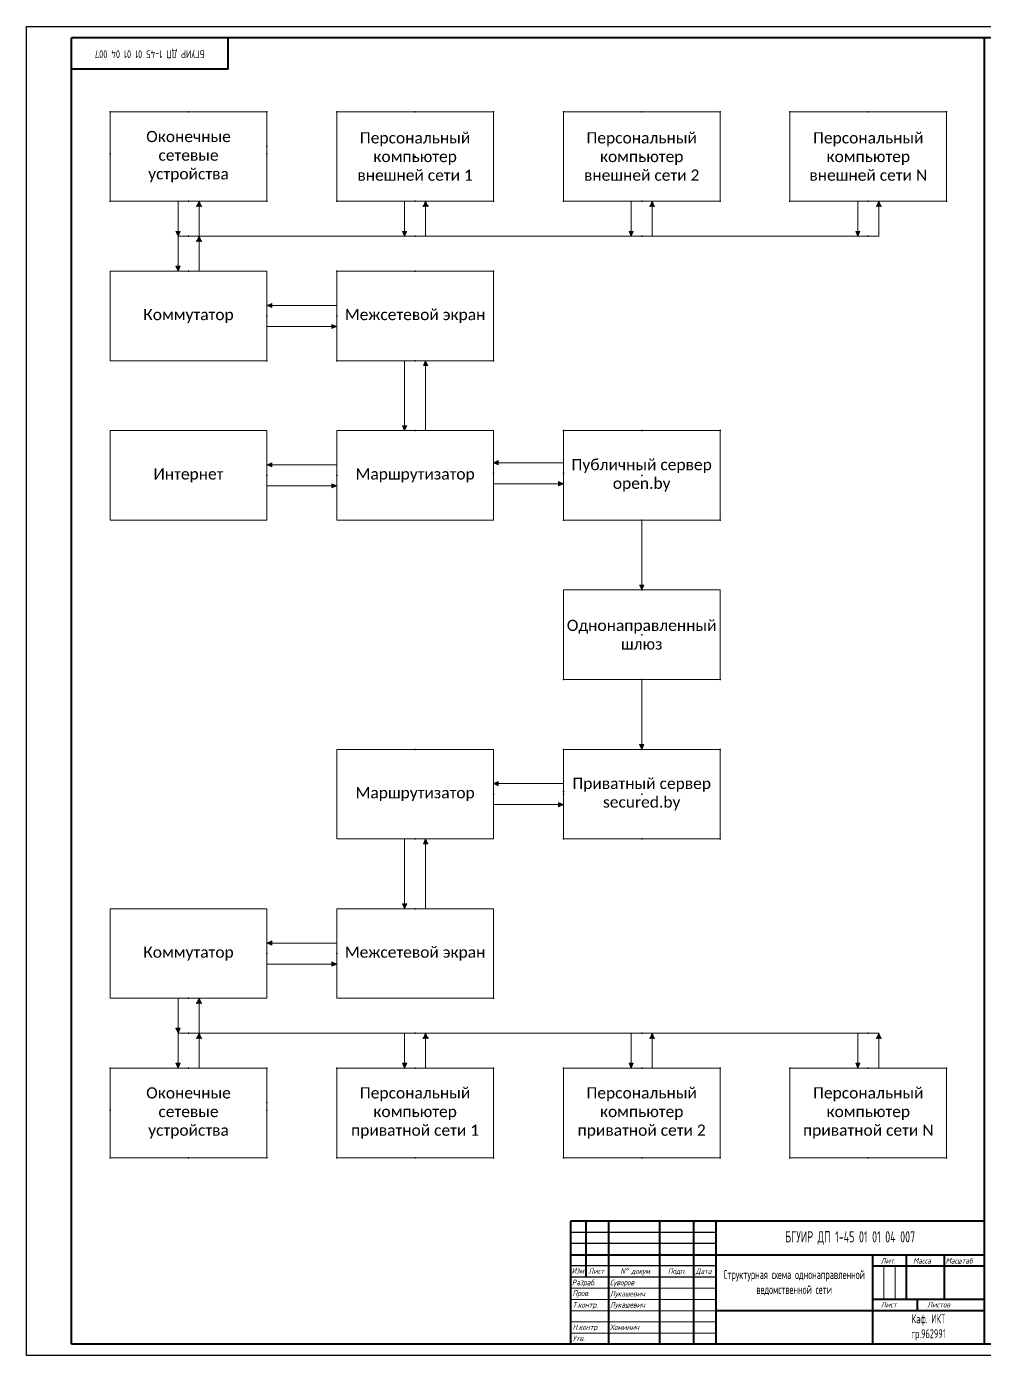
# Model space of a CAD drawing. Extents: x -285 to 556, y -1314 to -720.
# Drawn here: x -285 to 143, y -1314 to -720 of the extents above; entities that cross this region are included whole.
import ezdxf

# ---------------------------------------------------------------- set-up
doc = ezdxf.new("R2010")
doc.units = 0
doc.header["$MEASUREMENT"] = 0
doc.layers.get('0').update_dxf_attribs({"linetype": 'CONTINUOUS'})
doc.layers.add('KONTUR', color=7, linetype='CONTINUOUS')
doc.layers.add('Тонкие', color=7, linetype='CONTINUOUS')
doc.layers.add('Невидимка', color=131, linetype='CONTINUOUS', plot=False)
for name, color, linetype, lineweight in [('Основная', 7, 'CONTINUOUS', 40), ('Схема', 50, 'CONTINUOUS', 20), ('текст', 7, 'CONTINUOUS', 20), ('тонкая', 7, 'CONTINUOUS', 20)]:
    doc.layers.add(name, color=color, linetype=linetype, lineweight=lineweight)
doc.styles.add('ЕСКД', font='eskd15.shx', dxfattribs={"width": 0.8})
doc.styles.add('стиль1', font='romans.shx', dxfattribs={"width": 0.75, "oblique": 15, "height": 3.5})

msp = doc.modelspace()

# ---------------------------------------------------------------- hatches: boundary and pattern name
at = {"layer": 'Схема'}
h = msp.add_hatch(color=256, dxfattribs=at)
h.dxf.hatch_style = 1
h.paths.add_polyline_path([(-207.28, -800.46), (-208.22, -800.46), (-208.22, -798.28)])
h.paths.add_polyline_path([(-208.22, -800.46), (-209.16, -800.46), (-208.22, -798.28)])
h = msp.add_hatch(color=256, dxfattribs=at)
h.dxf.hatch_style = 1
h.paths.add_polyline_path([(-106.03, -800.46), (-106.97, -800.46), (-106.97, -798.28)])
h.paths.add_polyline_path([(-106.97, -800.46), (-107.91, -800.46), (-106.97, -798.28)])
h = msp.add_hatch(color=256, dxfattribs=at)
h.dxf.hatch_style = 1
h.paths.add_polyline_path([(-4.78, -800.46), (-5.72, -800.46), (-5.72, -798.28)])
h.paths.add_polyline_path([(-5.72, -800.46), (-6.66, -800.46), (-5.72, -798.28)])
h = msp.add_hatch(color=256, dxfattribs=at)
h.dxf.hatch_style = 1
h.paths.add_polyline_path([(96.47, -800.46), (95.53, -800.46), (95.53, -798.28)])
h.paths.add_polyline_path([(95.53, -800.46), (94.59, -800.46), (95.53, -798.28)])
h = msp.add_hatch(color=256, dxfattribs=at)
h.dxf.hatch_style = 1
h.paths.add_polyline_path([(-216.66, -811.71), (-217.59, -811.71), (-217.59, -813.9)])
h.paths.add_polyline_path([(-217.59, -811.71), (-218.53, -811.71), (-217.59, -813.9)])
h = msp.add_hatch(color=256, dxfattribs=at)
h.dxf.hatch_style = 1
h.paths.add_polyline_path([(-115.41, -811.71), (-116.34, -811.71), (-116.34, -813.9)])
h.paths.add_polyline_path([(-116.34, -811.71), (-117.28, -811.71), (-116.34, -813.9)])
h = msp.add_hatch(color=256, dxfattribs=at)
h.dxf.hatch_style = 1
h.paths.add_polyline_path([(-14.16, -811.71), (-15.09, -811.71), (-15.09, -813.9)])
h.paths.add_polyline_path([(-15.09, -811.71), (-16.03, -811.71), (-15.09, -813.9)])
h = msp.add_hatch(color=256, dxfattribs=at)
h.dxf.hatch_style = 1
h.paths.add_polyline_path([(87.09, -811.71), (86.16, -811.71), (86.16, -813.9)])
h.paths.add_polyline_path([(86.16, -811.71), (85.22, -811.71), (86.16, -813.9)])
h = msp.add_hatch(color=256, dxfattribs=at)
h.dxf.hatch_style = 1
h.paths.add_polyline_path([(-207.28, -816.09), (-208.22, -816.09), (-208.22, -813.9)])
h.paths.add_polyline_path([(-208.22, -816.09), (-209.16, -816.09), (-208.22, -813.9)])
h = msp.add_hatch(color=256, dxfattribs=at)
h.dxf.hatch_style = 1
h.paths.add_polyline_path([(-216.66, -827.34), (-217.59, -827.34), (-217.59, -829.53)])
h.paths.add_polyline_path([(-217.59, -827.34), (-218.53, -827.34), (-217.59, -829.53)])
h = msp.add_hatch(color=256, dxfattribs=at)
h.dxf.hatch_style = 1
h.paths.add_polyline_path([(-175.72, -843.9), (-175.72, -844.84), (-177.91, -844.84)])
h.paths.add_polyline_path([(-175.72, -844.84), (-175.72, -845.78), (-177.91, -844.84)])
h = msp.add_hatch(color=256, dxfattribs=at)
h.dxf.hatch_style = 1
h.paths.add_polyline_path([(-148.84, -853.28), (-148.84, -854.21), (-146.66, -854.21)])
h.paths.add_polyline_path([(-148.84, -854.21), (-148.84, -855.15), (-146.66, -854.21)])
h = msp.add_hatch(color=256, dxfattribs=at)
h.dxf.hatch_style = 1
h.paths.add_polyline_path([(-107.91, -871.71), (-106.97, -871.71), (-106.97, -869.53)])
h.paths.add_polyline_path([(-106.97, -871.71), (-106.03, -871.71), (-106.97, -869.53)])
h = msp.add_hatch(color=256, dxfattribs=at)
h.dxf.hatch_style = 1
h.paths.add_polyline_path([(-117.28, -898.59), (-116.34, -898.59), (-116.34, -900.78)])
h.paths.add_polyline_path([(-116.34, -898.59), (-115.41, -898.59), (-116.34, -900.78)])
h = msp.add_hatch(color=256, dxfattribs=at)
h.dxf.hatch_style = 1
h.paths.add_polyline_path([(-74.47, -914.21), (-74.47, -915.15), (-76.66, -915.15)])
h.paths.add_polyline_path([(-74.47, -915.15), (-74.47, -916.09), (-76.66, -915.15)])
h = msp.add_hatch(color=256, dxfattribs=at)
h.dxf.hatch_style = 1
h.paths.add_polyline_path([(-175.72, -915.15), (-175.72, -916.09), (-177.91, -916.09)])
h.paths.add_polyline_path([(-175.72, -916.09), (-175.72, -917.03), (-177.91, -916.09)])
h = msp.add_hatch(color=256, dxfattribs=at)
h.dxf.hatch_style = 1
h.paths.add_polyline_path([(-148.84, -924.53), (-148.84, -925.46), (-146.66, -925.46)])
h.paths.add_polyline_path([(-148.84, -925.46), (-148.84, -926.4), (-146.66, -925.46)])
h = msp.add_hatch(color=256, dxfattribs=at)
h.dxf.hatch_style = 1
h.paths.add_polyline_path([(-47.59, -923.59), (-47.59, -924.53), (-45.41, -924.53)])
h.paths.add_polyline_path([(-47.59, -924.53), (-47.59, -925.46), (-45.41, -924.53)])
h = msp.add_hatch(color=256, dxfattribs=at)
h.dxf.hatch_style = 1
h.paths.add_polyline_path([(-9.47, -969.84), (-10.41, -969.84), (-10.41, -972.03)])
h.paths.add_polyline_path([(-10.41, -969.84), (-11.34, -969.84), (-10.41, -972.03)])
h = msp.add_hatch(color=256, dxfattribs=at)
h.dxf.hatch_style = 1
h.paths.add_polyline_path([(-9.47, -1041.09), (-10.41, -1041.09), (-10.41, -1043.28)])
h.paths.add_polyline_path([(-10.41, -1041.09), (-11.34, -1041.09), (-10.41, -1043.28)])
h = msp.add_hatch(color=256, dxfattribs=at)
h.dxf.hatch_style = 1
h.paths.add_polyline_path([(-74.47, -1057.65), (-74.47, -1058.59), (-76.66, -1058.59)])
h.paths.add_polyline_path([(-74.47, -1058.59), (-74.47, -1059.53), (-76.66, -1058.59)])
h = msp.add_hatch(color=256, dxfattribs=at)
h.dxf.hatch_style = 1
h.paths.add_polyline_path([(-47.59, -1067.03), (-47.59, -1067.96), (-45.41, -1067.96)])
h.paths.add_polyline_path([(-47.59, -1067.96), (-47.59, -1068.9), (-45.41, -1067.96)])
h = msp.add_hatch(color=256, dxfattribs=at)
h.dxf.hatch_style = 1
h.paths.add_polyline_path([(-107.91, -1085.46), (-106.97, -1085.46), (-106.97, -1083.28)])
h.paths.add_polyline_path([(-106.97, -1085.46), (-106.03, -1085.46), (-106.97, -1083.28)])
h = msp.add_hatch(color=256, dxfattribs=at)
h.dxf.hatch_style = 1
h.paths.add_polyline_path([(-117.28, -1112.34), (-116.34, -1112.34), (-116.34, -1114.53)])
h.paths.add_polyline_path([(-116.34, -1112.34), (-115.41, -1112.34), (-116.34, -1114.53)])
h = msp.add_hatch(color=256, dxfattribs=at)
h.dxf.hatch_style = 1
h.paths.add_polyline_path([(-175.72, -1128.9), (-175.72, -1129.84), (-177.91, -1129.84)])
h.paths.add_polyline_path([(-175.72, -1129.84), (-175.72, -1130.78), (-177.91, -1129.84)])
h = msp.add_hatch(color=256, dxfattribs=at)
h.dxf.hatch_style = 1
h.paths.add_polyline_path([(-148.84, -1138.28), (-148.84, -1139.21), (-146.66, -1139.21)])
h.paths.add_polyline_path([(-148.84, -1139.21), (-148.84, -1140.15), (-146.66, -1139.21)])
h = msp.add_hatch(color=256, dxfattribs=at)
h.dxf.hatch_style = 1
h.paths.add_polyline_path([(-207.28, -1156.71), (-208.22, -1156.71), (-208.22, -1154.53)])
h.paths.add_polyline_path([(-208.22, -1156.71), (-209.16, -1156.71), (-208.22, -1154.53)])
h = msp.add_hatch(color=256, dxfattribs=at)
h.dxf.hatch_style = 1
h.paths.add_polyline_path([(-216.66, -1167.96), (-217.59, -1167.96), (-217.59, -1170.15)])
h.paths.add_polyline_path([(-217.59, -1167.96), (-218.53, -1167.96), (-217.59, -1170.15)])
h = msp.add_hatch(color=256, dxfattribs=at)
h.dxf.hatch_style = 1
h.paths.add_polyline_path([(-207.28, -1172.34), (-208.22, -1172.34), (-208.22, -1170.15)])
h.paths.add_polyline_path([(-208.22, -1172.34), (-209.16, -1172.34), (-208.22, -1170.15)])
h = msp.add_hatch(color=256, dxfattribs=at)
h.dxf.hatch_style = 1
h.paths.add_polyline_path([(-106.03, -1172.34), (-106.97, -1172.34), (-106.97, -1170.15)])
h.paths.add_polyline_path([(-106.97, -1172.34), (-107.91, -1172.34), (-106.97, -1170.15)])
h = msp.add_hatch(color=256, dxfattribs=at)
h.dxf.hatch_style = 1
h.paths.add_polyline_path([(-4.78, -1172.34), (-5.72, -1172.34), (-5.72, -1170.15)])
h.paths.add_polyline_path([(-5.72, -1172.34), (-6.66, -1172.34), (-5.72, -1170.15)])
h = msp.add_hatch(color=256, dxfattribs=at)
h.dxf.hatch_style = 1
h.paths.add_polyline_path([(96.47, -1172.34), (95.53, -1172.34), (95.53, -1170.15)])
h.paths.add_polyline_path([(95.53, -1172.34), (94.59, -1172.34), (95.53, -1170.15)])
h = msp.add_hatch(color=256, dxfattribs=at)
h.dxf.hatch_style = 1
h.paths.add_polyline_path([(-216.66, -1183.59), (-217.59, -1183.59), (-217.59, -1185.78)])
h.paths.add_polyline_path([(-217.59, -1183.59), (-218.53, -1183.59), (-217.59, -1185.78)])
h = msp.add_hatch(color=256, dxfattribs=at)
h.dxf.hatch_style = 1
h.paths.add_polyline_path([(-115.41, -1183.59), (-116.34, -1183.59), (-116.34, -1185.78)])
h.paths.add_polyline_path([(-116.34, -1183.59), (-117.28, -1183.59), (-116.34, -1185.78)])
h = msp.add_hatch(color=256, dxfattribs=at)
h.dxf.hatch_style = 1
h.paths.add_polyline_path([(-14.16, -1183.59), (-15.09, -1183.59), (-15.09, -1185.78)])
h.paths.add_polyline_path([(-15.09, -1183.59), (-16.03, -1183.59), (-15.09, -1185.78)])
h = msp.add_hatch(color=256, dxfattribs=at)
h.dxf.hatch_style = 1
h.paths.add_polyline_path([(87.09, -1183.59), (86.16, -1183.59), (86.16, -1185.78)])
h.paths.add_polyline_path([(86.16, -1183.59), (85.22, -1183.59), (86.16, -1185.78)])

# ---------------------------------------------------------------- linework, layer by layer
for p, q in [((22.74, -1259.18), (-42.26, -1259.18)), ((22.74, -1264.18), (-42.26, -1264.18)), ((22.74, -1274.18), (-42.26, -1274.18)), ((22.74, -1279.18), (-42.26, -1279.18))]:
    msp.add_line(p, q)
at = {"layer": 'KONTUR'}
for p, q in [((-285.26, -1314.18), (-285.26, -720.18)), ((-285.26, -720.18), (555.74, -720.18)), ((555.74, -1314.18), (-285.26, -1314.18))]:
    msp.add_line(p, q, dxfattribs=at)
at = {"layer": 'Невидимка'}
for p in [(-247.91, -758.28), (-212.91, -758.28), (-177.91, -758.28), (-146.66, -758.28), (-111.66, -758.28), (-76.66, -758.28), (-45.41, -758.28), (-10.41, -758.28), (24.59, -758.28), (55.84, -758.28), (90.84, -758.28), (125.84, -758.28), (-247.91, -777.03), (-177.91, -773.59), (-177.91, -777.03), (-212.91, -778.28), (-212.91, -778.28), (-111.66, -778.28), (-111.66, -778.28), (-10.41, -778.28), (-10.41, -778.28), (90.84, -778.28), (90.84, -778.28), (-247.91, -798.28), (-212.91, -798.28), (-212.91, -798.28), (-209.16, -800.46), (-208.22, -800.46), (-207.28, -800.46), (-177.91, -798.28), (-146.66, -798.28), (-111.66, -798.28), (-111.66, -798.28), (-107.91, -800.46), (-106.97, -800.46), (-106.03, -800.46), (-76.66, -798.28), (-45.41, -798.28), (-10.41, -798.28), (-10.41, -798.28), (-6.66, -800.46), (-5.72, -800.46), (-4.78, -800.46), (24.59, -798.28), (55.84, -798.28), (90.84, -798.28), (90.84, -798.28), (94.59, -800.46), (95.53, -800.46), (96.47, -800.46), (125.84, -798.28), (-212.91, -813.9), (-212.91, -813.9), (-209.16, -816.09), (-208.22, -816.09), (-207.28, -816.09), (-111.66, -813.9), (-10.41, -813.9), (90.84, -813.9), (-212.91, -829.53), (-212.91, -829.53), (-146.66, -829.53), (-111.66, -829.53), (-111.66, -829.53), (-76.66, -829.53), (-212.91, -849.53), (-212.91, -849.53), (-177.91, -849.53), (-177.91, -849.53), (-146.66, -849.53), (-111.66, -849.53), (-111.66, -849.53), (-177.91, -869.53), (-146.66, -869.53), (-111.66, -869.53), (-111.66, -869.53), (-111.66, -869.53), (-76.66, -869.53), (-111.66, -900.78), (-111.66, -900.78), (-45.41, -900.78), (-10.41, -900.78), (24.59, -900.78), (-76.66, -919.84), (-76.66, -919.84), (-45.41, -919.84), (-212.91, -920.78), (-212.91, -920.78), (-177.91, -920.78), (-177.91, -920.78), (-146.66, -920.78), (-10.41, -920.78), (-10.41, -920.78), (-45.41, -940.78), (-10.41, -940.78), (-10.41, -940.78), (24.59, -940.78), (-10.41, -972.03), (-10.41, -972.03), (-10.41, -992.03), (-10.41, -992.03), (-45.41, -1012.03), (-10.41, -1012.03), (-10.41, -1012.03), (24.59, -1012.03), (-111.66, -1043.28), (-45.41, -1043.28), (-10.41, -1043.28), (24.59, -1043.28), (-45.41, -1062.03), (-111.66, -1063.28), (-111.66, -1063.28), (-76.66, -1063.28), (-76.66, -1063.28), (-45.41, -1063.28), (-10.41, -1063.28), (-10.41, -1063.28), (-111.66, -1083.28), (-45.41, -1083.28), (-10.41, -1083.28), (24.59, -1083.28), (-111.66, -1114.53), (-111.66, -1114.53), (-177.91, -1134.53), (-177.91, -1134.53), (-146.66, -1134.53), (-212.91, -1154.53), (-209.16, -1156.71), (-208.22, -1156.71), (-207.28, -1156.71), (-76.66, -1154.53), (-212.91, -1170.15), (-212.91, -1170.15), (-111.66, -1170.15), (-10.41, -1170.15), (90.84, -1170.15), (-209.16, -1172.34), (-208.22, -1172.34), (-207.28, -1172.34), (-107.91, -1172.34), (-106.97, -1172.34), (-106.03, -1172.34), (-6.66, -1172.34), (-5.72, -1172.34), (-4.78, -1172.34), (94.59, -1172.34), (95.53, -1172.34), (96.47, -1172.34), (-247.91, -1185.78), (-212.91, -1185.78), (-212.91, -1185.78), (-177.91, -1185.78), (-146.66, -1185.78), (-111.66, -1185.78), (-111.66, -1185.78), (-76.66, -1185.78), (-45.41, -1185.78), (-10.41, -1185.78), (-10.41, -1185.78), (24.59, -1185.78), (55.84, -1185.78), (90.84, -1185.78), (90.84, -1185.78), (125.84, -1185.78), (-247.91, -1204.53), (-212.91, -1205.78), (-212.91, -1205.78), (-177.91, -1201.09), (-177.91, -1204.53), (-111.66, -1205.78), (-111.66, -1205.78), (-10.41, -1205.78), (-10.41, -1205.78), (90.84, -1205.78), (90.84, -1205.78), (-247.91, -1225.78), (-212.91, -1225.78), (-177.91, -1225.78), (-146.66, -1225.78), (-111.66, -1225.78), (-76.66, -1225.78), (-45.41, -1225.78), (-10.41, -1225.78), (24.59, -1225.78), (55.84, -1225.78), (90.84, -1225.78), (125.84, -1225.78)]:
    msp.add_point(p, dxfattribs=at)
at = {"layer": 'Основная'}
for p, q in [((-265.26, -1269.18), (-265.26, -725.18)), ((550.74, -725.18), (-265.26, -725.18)), ((-195.26, -739.18), (-195.26, -725.18)), ((142.74, -1309.18), (142.74, -725.18)), ((-195.26, -739.18), (-265.26, -739.18)), ((-42.26, -1254.18), (-42.26, -1309.18)), ((142.74, -1254.18), (-42.26, -1254.18)), ((-35.26, -1279.18), (-35.26, -1254.18)), ((-25.26, -1254.18), (-25.26, -1309.18)), ((-2.26, -1309.18), (-2.26, -1254.18)), ((12.74, -1254.18), (12.74, -1309.18)), ((22.74, -1254.18), (22.74, -1309.18)), ((-265.26, -1309.18), (-265.26, -1269.18)), ((-42.26, -1269.18), (142.74, -1269.18)), ((92.74, -1269.18), (92.74, -1309.18)), ((107.74, -1269.18), (107.74, -1289.18)), ((124.74, -1269.18), (124.74, -1289.18)), ((92.74, -1274.18), (142.74, -1274.18)), ((142.74, -1294.18), (22.74, -1294.18)), ((142.74, -1289.18), (92.74, -1289.18)), ((112.74, -1289.18), (112.74, -1294.18)), ((550.74, -1309.18), (-265.26, -1309.18))]:
    msp.add_line(p, q, dxfattribs=at)
at = {"layer": 'Схема'}
for p, q in [((-247.91, -758.28), (-177.91, -758.28)), ((-247.91, -758.28), (-247.91, -798.28)), ((-177.91, -758.28), (-177.91, -798.28)), ((-146.66, -758.28), (-76.66, -758.28)), ((-146.66, -758.28), (-146.66, -798.28)), ((-76.66, -758.28), (-76.66, -798.28)), ((-45.41, -758.28), (24.59, -758.28)), ((-45.41, -758.28), (-45.41, -798.28)), ((24.59, -758.28), (24.59, -798.28)), ((55.84, -758.28), (125.84, -758.28)), ((55.84, -758.28), (55.84, -798.28)), ((125.84, -758.28), (125.84, -798.28)), ((-247.91, -798.28), (-177.91, -798.28)), ((-217.59, -798.28), (-217.59, -813.9)), ((-209.16, -800.46), (-208.22, -798.28)), ((-209.16, -800.46), (-207.28, -800.46)), ((-208.22, -813.9), (-208.22, -798.28)), ((-207.28, -800.46), (-208.22, -798.28)), ((-146.66, -798.28), (-76.66, -798.28)), ((-116.34, -798.28), (-116.34, -813.9)), ((-107.91, -800.46), (-106.97, -798.28)), ((-107.91, -800.46), (-106.03, -800.46)), ((-106.97, -813.9), (-106.97, -798.28)), ((-106.03, -800.46), (-106.97, -798.28)), ((-45.41, -798.28), (24.59, -798.28)), ((-15.09, -798.28), (-15.09, -813.9)), ((-6.66, -800.46), (-5.72, -798.28)), ((-6.66, -800.46), (-4.78, -800.46)), ((-5.72, -813.9), (-5.72, -798.28)), ((-4.78, -800.46), (-5.72, -798.28)), ((55.84, -798.28), (125.84, -798.28)), ((86.16, -798.28), (86.16, -813.9)), ((94.59, -800.46), (95.53, -798.28)), ((94.59, -800.46), (96.47, -800.46)), ((95.53, -813.9), (95.53, -798.28)), ((96.47, -800.46), (95.53, -798.28)), ((-218.53, -811.71), (-217.59, -813.9)), ((-218.53, -811.71), (-216.66, -811.71)), ((-216.66, -811.71), (-217.59, -813.9)), ((-117.28, -811.71), (-116.34, -813.9)), ((-117.28, -811.71), (-115.41, -811.71)), ((-115.41, -811.71), (-116.34, -813.9)), ((-16.03, -811.71), (-15.09, -813.9)), ((-16.03, -811.71), (-14.16, -811.71)), ((-14.16, -811.71), (-15.09, -813.9)), ((85.22, -811.71), (86.16, -813.9)), ((85.22, -811.71), (87.09, -811.71)), ((87.09, -811.71), (86.16, -813.9)), ((-217.59, -813.9), (-217.59, -829.53)), ((95.53, -813.9), (-217.59, -813.9)), ((-209.16, -816.09), (-208.22, -813.9)), ((-209.16, -816.09), (-207.28, -816.09)), ((-208.22, -829.53), (-208.22, -813.9)), ((-207.28, -816.09), (-208.22, -813.9)), ((-247.91, -829.53), (-177.91, -829.53)), ((-247.91, -829.53), (-247.91, -869.53)), ((-218.53, -827.34), (-217.59, -829.53)), ((-218.53, -827.34), (-216.66, -827.34)), ((-216.66, -827.34), (-217.59, -829.53)), ((-177.91, -829.53), (-177.91, -869.53)), ((-146.66, -829.53), (-76.66, -829.53)), ((-146.66, -829.53), (-146.66, -869.53)), ((-76.66, -829.53), (-76.66, -869.53)), ((-175.72, -843.9), (-177.91, -844.84)), ((-146.66, -844.84), (-177.91, -844.84)), ((-175.72, -845.78), (-177.91, -844.84)), ((-175.72, -845.78), (-175.72, -843.9)), ((-177.91, -854.21), (-146.66, -854.21)), ((-148.84, -853.28), (-146.66, -854.21)), ((-148.84, -855.15), (-148.84, -853.28)), ((-148.84, -855.15), (-146.66, -854.21)), ((-247.91, -869.53), (-177.91, -869.53)), ((-146.66, -869.53), (-76.66, -869.53)), ((-116.34, -869.53), (-116.34, -900.78)), ((-107.91, -871.71), (-106.97, -869.53)), ((-106.03, -871.71), (-107.91, -871.71)), ((-106.97, -900.78), (-106.97, -869.53)), ((-106.03, -871.71), (-106.97, -869.53)), ((-247.91, -900.78), (-177.91, -900.78)), ((-247.91, -900.78), (-247.91, -940.78)), ((-177.91, -900.78), (-177.91, -940.78)), ((-146.66, -900.78), (-76.66, -900.78)), ((-146.66, -900.78), (-146.66, -940.78)), ((-117.28, -898.59), (-116.34, -900.78)), ((-115.41, -898.59), (-117.28, -898.59)), ((-115.41, -898.59), (-116.34, -900.78)), ((-76.66, -900.78), (-76.66, -940.78)), ((-45.41, -900.78), (24.59, -900.78)), ((-45.41, -900.78), (-45.41, -940.78)), ((24.59, -900.78), (24.59, -940.78)), ((-74.47, -914.21), (-76.66, -915.15)), ((-74.47, -916.09), (-74.47, -914.21)), ((-175.72, -915.15), (-177.91, -916.09)), ((-146.66, -916.09), (-177.91, -916.09)), ((-175.72, -917.03), (-177.91, -916.09)), ((-175.72, -917.03), (-175.72, -915.15)), ((-45.41, -915.15), (-76.66, -915.15)), ((-74.47, -916.09), (-76.66, -915.15)), ((-177.91, -925.46), (-146.66, -925.46)), ((-148.84, -924.53), (-146.66, -925.46)), ((-148.84, -926.4), (-148.84, -924.53)), ((-148.84, -926.4), (-146.66, -925.46)), ((-76.66, -924.53), (-45.41, -924.53)), ((-47.59, -923.59), (-45.41, -924.53)), ((-47.59, -925.46), (-47.59, -923.59)), ((-47.59, -925.46), (-45.41, -924.53)), ((-247.91, -940.78), (-177.91, -940.78)), ((-146.66, -940.78), (-76.66, -940.78)), ((-45.41, -940.78), (24.59, -940.78)), ((-10.41, -940.78), (-10.41, -972.03)), ((-45.41, -972.03), (24.59, -972.03)), ((-45.41, -972.03), (-45.41, -1012.03)), ((-11.34, -969.84), (-10.41, -972.03)), ((-11.34, -969.84), (-9.47, -969.84)), ((-9.47, -969.84), (-10.41, -972.03)), ((24.59, -972.03), (24.59, -1012.03)), ((-45.41, -1012.03), (24.59, -1012.03)), ((-10.41, -1012.03), (-10.41, -1043.28)), ((-146.66, -1043.28), (-76.66, -1043.28)), ((-146.66, -1043.28), (-146.66, -1083.28)), ((-76.66, -1043.28), (-76.66, -1083.28)), ((-45.41, -1043.28), (24.59, -1043.28)), ((-45.41, -1043.28), (-45.41, -1083.28)), ((-11.34, -1041.09), (-10.41, -1043.28)), ((-11.34, -1041.09), (-9.47, -1041.09)), ((-9.47, -1041.09), (-10.41, -1043.28)), ((24.59, -1043.28), (24.59, -1083.28)), ((-74.47, -1057.65), (-76.66, -1058.59)), ((-45.41, -1058.59), (-76.66, -1058.59)), ((-74.47, -1059.53), (-76.66, -1058.59)), ((-74.47, -1059.53), (-74.47, -1057.65)), ((-76.66, -1067.96), (-45.41, -1067.96)), ((-47.59, -1067.03), (-45.41, -1067.96)), ((-47.59, -1068.9), (-47.59, -1067.03)), ((-47.59, -1068.9), (-45.41, -1067.96)), ((-146.66, -1083.28), (-76.66, -1083.28)), ((-116.34, -1083.28), (-116.34, -1114.53)), ((-107.91, -1085.46), (-106.97, -1083.28)), ((-106.03, -1085.46), (-107.91, -1085.46)), ((-106.97, -1114.53), (-106.97, -1083.28)), ((-106.03, -1085.46), (-106.97, -1083.28)), ((-45.41, -1083.28), (24.59, -1083.28)), ((-247.91, -1114.53), (-177.91, -1114.53)), ((-247.91, -1114.53), (-247.91, -1154.53)), ((-177.91, -1114.53), (-177.91, -1154.53)), ((-146.66, -1114.53), (-76.66, -1114.53)), ((-146.66, -1114.53), (-146.66, -1154.53)), ((-117.28, -1112.34), (-116.34, -1114.53)), ((-115.41, -1112.34), (-117.28, -1112.34)), ((-115.41, -1112.34), (-116.34, -1114.53)), ((-76.66, -1114.53), (-76.66, -1154.53)), ((-175.72, -1128.9), (-177.91, -1129.84)), ((-146.66, -1129.84), (-177.91, -1129.84)), ((-175.72, -1130.78), (-177.91, -1129.84)), ((-175.72, -1130.78), (-175.72, -1128.9)), ((-177.91, -1139.21), (-146.66, -1139.21)), ((-148.84, -1138.28), (-146.66, -1139.21)), ((-148.84, -1140.15), (-148.84, -1138.28)), ((-148.84, -1140.15), (-146.66, -1139.21)), ((-247.91, -1154.53), (-177.91, -1154.53)), ((-217.59, -1154.53), (-217.59, -1170.15)), ((-209.16, -1156.71), (-208.22, -1154.53)), ((-209.16, -1156.71), (-207.28, -1156.71)), ((-208.22, -1170.15), (-208.22, -1154.53)), ((-207.28, -1156.71), (-208.22, -1154.53)), ((-146.66, -1154.53), (-76.66, -1154.53)), ((-218.53, -1167.96), (-217.59, -1170.15)), ((-218.53, -1167.96), (-216.66, -1167.96)), ((-216.66, -1167.96), (-217.59, -1170.15)), ((95.53, -1170.15), (-217.59, -1170.15)), ((-217.59, -1170.15), (-217.59, -1185.78)), ((-209.16, -1172.34), (-208.22, -1170.15)), ((-208.22, -1185.78), (-208.22, -1170.15)), ((-207.28, -1172.34), (-208.22, -1170.15)), ((-116.34, -1170.15), (-116.34, -1185.78)), ((-107.91, -1172.34), (-106.97, -1170.15)), ((-106.97, -1185.78), (-106.97, -1170.15)), ((-106.03, -1172.34), (-106.97, -1170.15)), ((-15.09, -1170.15), (-15.09, -1185.78)), ((-6.66, -1172.34), (-5.72, -1170.15)), ((-5.72, -1185.78), (-5.72, -1170.15)), ((-4.78, -1172.34), (-5.72, -1170.15)), ((86.16, -1170.15), (86.16, -1185.78)), ((94.59, -1172.34), (95.53, -1170.15)), ((95.53, -1185.78), (95.53, -1170.15)), ((96.47, -1172.34), (95.53, -1170.15)), ((-209.16, -1172.34), (-207.28, -1172.34)), ((-107.91, -1172.34), (-106.03, -1172.34)), ((-6.66, -1172.34), (-4.78, -1172.34)), ((94.59, -1172.34), (96.47, -1172.34)), ((-247.91, -1185.78), (-177.91, -1185.78)), ((-247.91, -1185.78), (-247.91, -1225.78)), ((-218.53, -1183.59), (-217.59, -1185.78)), ((-218.53, -1183.59), (-216.66, -1183.59)), ((-216.66, -1183.59), (-217.59, -1185.78)), ((-177.91, -1185.78), (-177.91, -1225.78)), ((-146.66, -1185.78), (-76.66, -1185.78)), ((-146.66, -1185.78), (-146.66, -1225.78)), ((-117.28, -1183.59), (-116.34, -1185.78)), ((-117.28, -1183.59), (-115.41, -1183.59)), ((-115.41, -1183.59), (-116.34, -1185.78)), ((-76.66, -1185.78), (-76.66, -1225.78)), ((-45.41, -1185.78), (24.59, -1185.78)), ((-45.41, -1185.78), (-45.41, -1225.78)), ((-16.03, -1183.59), (-15.09, -1185.78)), ((-16.03, -1183.59), (-14.16, -1183.59)), ((-14.16, -1183.59), (-15.09, -1185.78)), ((24.59, -1185.78), (24.59, -1225.78)), ((55.84, -1185.78), (125.84, -1185.78)), ((55.84, -1185.78), (55.84, -1225.78)), ((85.22, -1183.59), (86.16, -1185.78)), ((85.22, -1183.59), (87.09, -1183.59)), ((87.09, -1183.59), (86.16, -1185.78)), ((125.84, -1185.78), (125.84, -1225.78)), ((-247.91, -1225.78), (-177.91, -1225.78)), ((-146.66, -1225.78), (-76.66, -1225.78)), ((-45.41, -1225.78), (24.59, -1225.78)), ((55.84, -1225.78), (125.84, -1225.78))]:
    msp.add_line(p, q, dxfattribs=at)
at = {"layer": 'тонкая'}
for p, q in [((97.72, -1274.39), (97.72, -1289.18)), ((102.8, -1274.39), (102.8, -1289.18)), ((-42.26, -1284.18), (22.74, -1284.18)), ((22.74, -1289.18), (-42.26, -1289.18)), ((22.74, -1294.18), (-42.26, -1294.18))]:
    msp.add_line(p, q, dxfattribs=at)
for points in [[(-42.26, -1299.18), (22.74, -1299.18)], [(-42.26, -1304.18), (22.74, -1304.18)]]:
    msp.add_lwpolyline(points, dxfattribs=at)

# ---------------------------------------------------------------- texts
at = {"layer": 'Схема', "char_height": 5, "attachment_point": 5}
for s, insert in [('{\\fCalibri|b0|i0|c204|p34;Оконечные сетевые устройства}', (-212.91, -778.28)), ('{\\fCalibri|b0|i0|c204|p34;Персональный компьютер внешней сети 1}', (-111.66, -778.28)), ('{\\fCalibri|b0|i0|c204|p34;Персональный компьютер внешней сети 2}', (-10.41, -778.28)), ('{\\fCalibri|b0|i0|c204|p34;Персональный компьютер внешней сети \\fCalibri|b0|i0|c0|p34;N}', (90.84, -778.28)), ('{\\fCalibri|b0|i0|c204|p34;Коммутатор}', (-212.91, -849.53)), ('{\\fCalibri|b0|i0|c204|p34;Межсетевой экран}', (-111.66, -849.53)), ('{\\fCalibri|b0|i0|c204|p34;Публичный сервер\\P\\fCalibri|b0|i0|c0|p34;open.by}', (-10.41, -920.78)), ('{\\fCalibri|b0|i0|c204|p34;Интернет}', (-212.91, -920.78)), ('{\\fCalibri|b0|i0|c204|p34;Маршрутизатор}', (-111.66, -920.78)), ('{\\fCalibri|b0|i0|c204|p34;Однонаправленный шлюз}', (-10.41, -992.03)), ('{\\fCalibri|b0|i0|c204|p34;Приватный сервер\\P\\fCalibri|b0|i0|c0|p34;secured.by}', (-10.41, -1063.28)), ('{\\fCalibri|b0|i0|c204|p34;Маршрутизатор}', (-111.66, -1063.28)), ('{\\fCalibri|b0|i0|c204|p34;Коммутатор}', (-212.91, -1134.53)), ('{\\fCalibri|b0|i0|c204|p34;Межсетевой экран}', (-111.66, -1134.53)), ('{\\fCalibri|b0|i0|c204|p34;Оконечные сетевые устройства}', (-212.91, -1205.78)), ('{\\fCalibri|b0|i0|c204|p34;Персональный компьютер приватной сети 1}', (-111.66, -1205.78)), ('{\\fCalibri|b0|i0|c204|p34;Персональный компьютер приватной сети 2}', (-10.41, -1205.78)), ('{\\fCalibri|b0|i0|c204|p34;Персональный компьютер приватной сети \\fCalibri|b0|i0|c0|p34;N}', (90.84, -1205.78))]:
    msp.add_mtext_dynamic_manual_height_columns(s, width=62.5, gutter_width=25, heights=[0], dxfattribs=dict(at, insert=insert))
at = {"layer": 'текст', "style": 'стиль1', "oblique": 15, "width": 0.75}
for s, p in [('Лит.', (96.45, -1273.11)), ('Масса', (110.83, -1273.11)), ('Масштаб', (125.42, -1273.11)), ('Изм', (-41.72, -1277.57)), ('Лист', (-34.24, -1277.72)), ('N%%d докум. ', (-19.96, -1277.72)), ('Подп.', (1.29, -1277.72)), ('Дата', (13.74, -1277.72)), ('Разраб.', (-41.6, -1282.82)), ('Суворов', (-24.6, -1282.82)), ('Пров.', (-41.3, -1287.65)), ('Лукашевич', (-24.6, -1287.82)), ('Т.контр.', (-41.3, -1292.84)), ('Лукашевич', (-24.6, -1292.82)), ('Лист', (96.45, -1292.73)), ('Листов', (117.18, -1292.73)), ('Н.контр.', (-41.3, -1302.77)), ('Хоминич', (-24.6, -1302.82)), ('Утв.', (-41.3, -1307.79))]:
    msp.add_text(s, height=2.5, dxfattribs=at).set_placement(p)
at = {"layer": 'Тонкие', "insert": (-230.26, -732.18), "char_height": 3.5, "attachment_point": 5, "rotation": 180, "style": 'ЕСКД'}
msp.add_mtext_dynamic_manual_height_columns('\\pxt11;БГУИР ДП 1-45 01 01 04 007', width=70, gutter_width=20, heights=[0], dxfattribs=at)
at = {"layer": 'Тонкие', "attachment_point": 5, "style": 'ЕСКД'}
for s, width, insert, char_height in [('БГУИР ДП 1-45 01 01 04 007', 120, (82.74, -1261.68), 5), ('Структурная схема однонаправленной ведомственной сети', 70, (57.74, -1281.68), 4), ('Каф. ИКТ\\Pгр.962991', 50, (117.74, -1301.68), 4)]:
    msp.add_mtext_dynamic_manual_height_columns(s, width=width, gutter_width=20, heights=[0], dxfattribs=dict(at, insert=insert, char_height=char_height))

doc.saveas('drawing.dxf')
